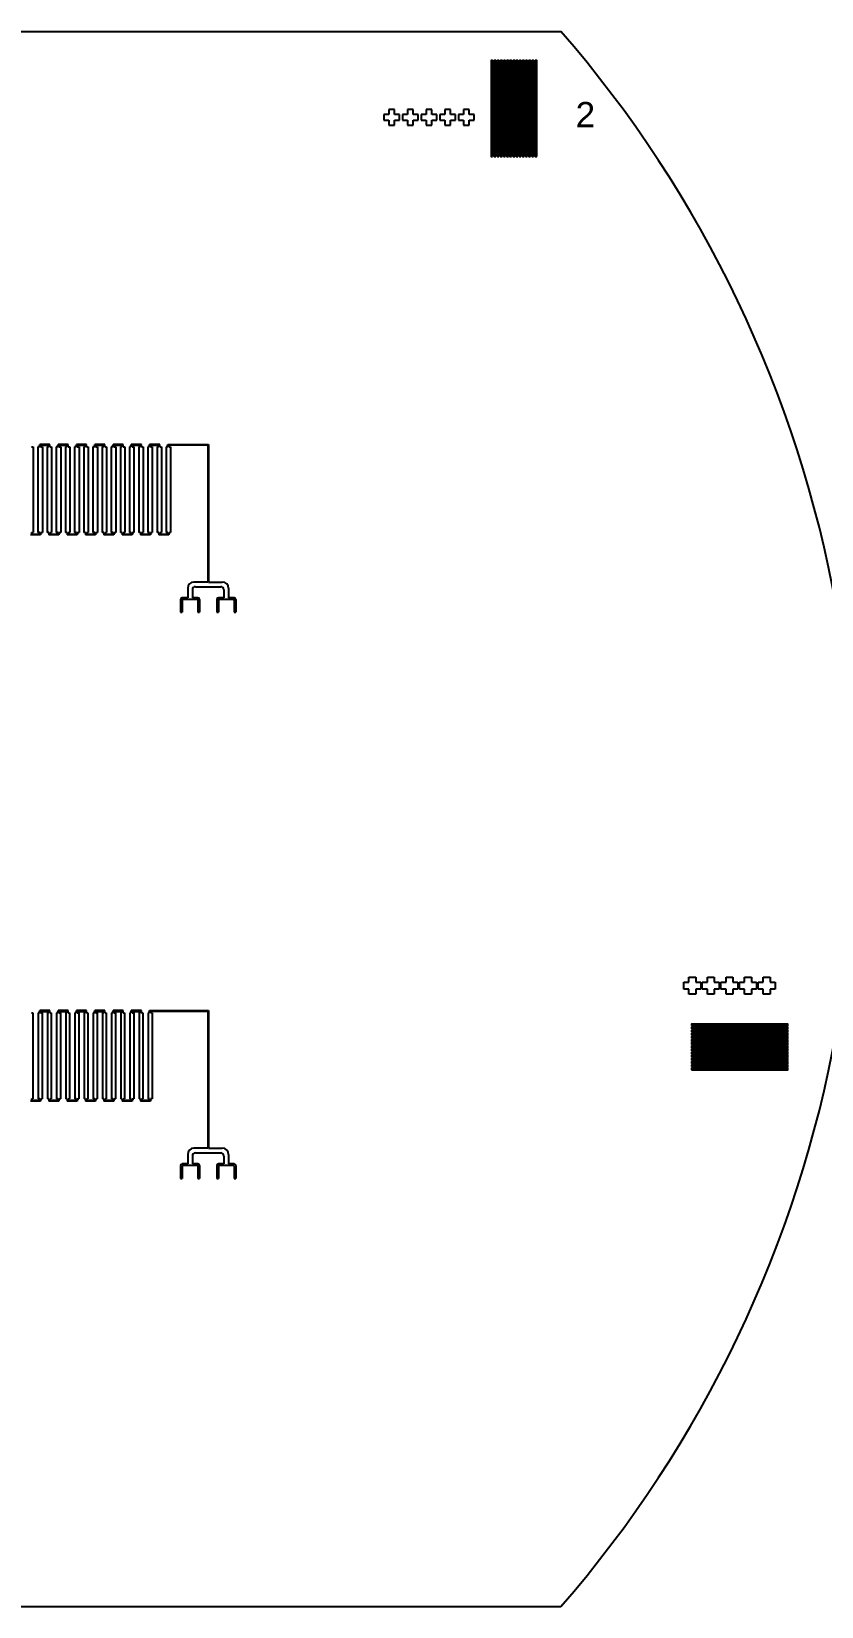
# Model space of a CAD drawing. Header units: millimetres. Extents: x 46777 to 318235, y 145162 to 336036.
# Drawn here: x 96683 to 121777, y 204023 to 254023 of the extents above; entities that cross this region are included whole.
import ezdxf

# ---------------------------------------------------------------- set-up
doc = ezdxf.new("R2010")
doc.units = ezdxf.units.MM
doc.styles.get("Standard").update_dxf_attribs({"font": 'arial.ttf'})

msp = doc.modelspace()

# ---------------------------------------------------------------- linework, layer by layer
for p, q in [((55998, 254023), (113500, 254023)), ((55998, 254023), (113500, 254023)), ((55998, 254023), (113500, 254023)), ((55998, 254023), (113500, 254023)), ((55998, 254023), (113500, 254023)), ((55998, 254023), (113500, 254023)), ((55998, 254023), (113500, 254023)), ((55998, 254023), (113500, 254023)), ((55998, 254023), (113500, 254023)), ((55998, 254023), (113500, 254023)), ((108215, 251547), (108035, 251547)), ((108035, 251547), (108035, 251387)), ((108215, 251387), (108215, 251547)), ((108807, 251547), (108627, 251547)), ((108627, 251547), (108627, 251387)), ((108807, 251387), (108807, 251547)), ((109399, 251547), (109219, 251547)), ((109219, 251547), (109219, 251387)), ((109399, 251387), (109399, 251547)), ((109990, 251547), (109810, 251547)), ((109810, 251547), (109810, 251387)), ((109990, 251387), (109990, 251547)), ((110582, 251547), (110402, 251547)), ((110402, 251547), (110402, 251387)), ((110582, 251387), (110582, 251547)), ((108035, 251387), (107875, 251387)), ((107875, 251387), (107875, 251207)), ((107875, 251207), (108035, 251207)), ((108035, 251207), (108035, 251047)), ((108035, 251047), (108215, 251047)), ((108375, 251387), (108215, 251387)), ((108215, 251047), (108215, 251207)), ((108215, 251207), (108375, 251207)), ((108375, 251207), (108375, 251387)), ((108627, 251387), (108467, 251387)), ((108467, 251387), (108467, 251207)), ((108467, 251207), (108627, 251207)), ((108627, 251207), (108627, 251047)), ((108627, 251047), (108807, 251047)), ((108967, 251387), (108807, 251387)), ((108807, 251047), (108807, 251207)), ((108807, 251207), (108967, 251207)), ((108967, 251207), (108967, 251387)), ((109219, 251387), (109059, 251387)), ((109059, 251387), (109059, 251207)), ((109059, 251207), (109219, 251207)), ((109219, 251207), (109219, 251047)), ((109219, 251047), (109399, 251047)), ((109559, 251387), (109399, 251387)), ((109399, 251047), (109399, 251207)), ((109399, 251207), (109559, 251207)), ((109559, 251207), (109559, 251387)), ((109810, 251387), (109650, 251387)), ((109650, 251387), (109650, 251207)), ((109650, 251207), (109810, 251207)), ((109810, 251207), (109810, 251047)), ((109810, 251047), (109990, 251047)), ((110150, 251387), (109990, 251387)), ((109990, 251047), (109990, 251207)), ((109990, 251207), (110150, 251207)), ((110150, 251207), (110150, 251387)), ((110402, 251387), (110242, 251387)), ((110242, 251387), (110242, 251207)), ((110242, 251207), (110402, 251207)), ((110402, 251207), (110402, 251047)), ((110402, 251047), (110582, 251047)), ((110742, 251387), (110582, 251387)), ((110582, 251047), (110582, 251207)), ((110582, 251207), (110742, 251207)), ((110742, 251207), (110742, 251387)), ((96683, 240840), (96738, 240840)), ((96738, 240840), (96738, 238115)), ((96944, 240840), (96889, 240840)), ((96889, 240840), (96889, 238115)), ((97265, 240916), (96944, 240916)), ((96974, 240886), (97235, 240886)), ((96974, 240840), (97029, 240840)), ((97029, 240840), (97029, 238115)), ((97235, 240840), (97180, 240840)), ((97180, 240840), (97180, 238115)), ((97265, 240840), (97320, 240840)), ((97320, 240840), (97320, 238115)), ((97526, 240840), (97471, 240840)), ((97471, 240840), (97471, 238115)), ((97847, 240916), (97526, 240916)), ((97556, 240886), (97817, 240886)), ((97556, 240840), (97611, 240840)), ((97611, 240840), (97611, 238115)), ((97817, 240840), (97762, 240840)), ((97762, 240840), (97762, 238115)), ((97847, 240840), (97902, 240840)), ((97902, 240840), (97902, 238115)), ((98108, 240840), (98053, 240840)), ((98053, 240840), (98053, 238115)), ((98429, 240916), (98108, 240916)), ((98138, 240886), (98399, 240886)), ((98138, 240840), (98193, 240840)), ((98193, 240840), (98193, 238115)), ((98399, 240840), (98344, 240840)), ((98344, 240840), (98344, 238115)), ((98429, 240840), (98484, 240840)), ((98484, 240840), (98484, 238115)), ((98690, 240840), (98635, 240840)), ((98635, 240840), (98635, 238115)), ((99011, 240916), (98690, 240916)), ((98720, 240886), (98981, 240886)), ((98720, 240840), (98775, 240840)), ((98775, 240840), (98775, 238115)), ((98981, 240840), (98926, 240840)), ((98926, 240840), (98926, 238115)), ((99011, 240840), (99066, 240840)), ((99066, 240840), (99066, 238115)), ((99272, 240840), (99217, 240840)), ((99217, 240840), (99217, 238115)), ((99593, 240916), (99272, 240916)), ((99302, 240886), (99563, 240886)), ((99302, 240840), (99357, 240840)), ((99357, 240840), (99357, 238115)), ((99563, 240840), (99508, 240840)), ((99508, 240840), (99508, 238115)), ((99593, 240840), (99648, 240840)), ((99648, 240840), (99648, 238115)), ((99854, 240840), (99799, 240840)), ((99799, 240840), (99799, 238115)), ((100175, 240916), (99854, 240916)), ((99884, 240886), (100145, 240886)), ((99884, 240840), (99939, 240840)), ((99939, 240840), (99939, 238115)), ((100145, 240840), (100090, 240840)), ((100090, 240840), (100090, 238115)), ((100175, 240840), (100230, 240840)), ((100230, 240840), (100230, 238115)), ((100436, 240840), (100381, 240840)), ((100381, 240840), (100381, 238115)), ((100757, 240916), (100436, 240916)), ((100466, 240886), (100727, 240886)), ((100466, 240840), (100521, 240840)), ((100521, 240840), (100521, 238115)), ((100727, 240840), (100672, 240840)), ((100672, 240840), (100672, 238115)), ((100757, 240840), (100812, 240840)), ((100812, 240840), (100812, 238115)), ((101018, 240840), (100963, 240840)), ((100963, 240840), (100963, 238115)), ((101018, 240916), (102309, 240916)), ((102279, 240886), (101048, 240886)), ((101048, 240840), (101103, 240840)), ((101103, 240840), (101103, 238115)), ((102279, 240886), (102279, 236546)), ((102309, 240916), (102309, 236546)), ((96974, 238039), (96653, 238039)), ((96683, 238115), (96738, 238115)), ((96683, 238069), (96944, 238069)), ((96713, 238069), (96944, 238069)), ((96944, 238115), (96889, 238115)), ((96974, 238115), (97029, 238115)), ((97235, 238115), (97180, 238115)), ((97556, 238039), (97235, 238039)), ((97265, 238115), (97320, 238115)), ((97265, 238069), (97526, 238069)), ((97295, 238069), (97526, 238069)), ((97526, 238115), (97471, 238115)), ((97556, 238115), (97611, 238115)), ((97817, 238115), (97762, 238115)), ((98138, 238039), (97817, 238039)), ((97847, 238115), (97902, 238115)), ((97847, 238069), (98108, 238069)), ((97877, 238069), (98108, 238069)), ((98108, 238115), (98053, 238115)), ((98138, 238115), (98193, 238115)), ((98399, 238115), (98344, 238115)), ((98720, 238039), (98399, 238039)), ((98429, 238115), (98484, 238115)), ((98429, 238069), (98690, 238069)), ((98459, 238069), (98690, 238069)), ((98690, 238115), (98635, 238115)), ((98720, 238115), (98775, 238115)), ((98981, 238115), (98926, 238115)), ((99302, 238039), (98981, 238039)), ((99011, 238115), (99066, 238115)), ((99011, 238069), (99272, 238069)), ((99041, 238069), (99272, 238069)), ((99272, 238115), (99217, 238115)), ((99302, 238115), (99357, 238115)), ((99563, 238115), (99508, 238115)), ((99884, 238039), (99563, 238039)), ((99593, 238115), (99648, 238115)), ((99593, 238069), (99854, 238069)), ((99623, 238069), (99854, 238069)), ((99854, 238115), (99799, 238115)), ((99884, 238115), (99939, 238115)), ((100145, 238115), (100090, 238115)), ((100466, 238039), (100145, 238039)), ((100175, 238115), (100230, 238115)), ((100175, 238069), (100436, 238069)), ((100205, 238069), (100436, 238069)), ((100436, 238115), (100381, 238115)), ((100466, 238115), (100521, 238115)), ((100727, 238115), (100672, 238115)), ((101048, 238039), (100727, 238039)), ((100757, 238115), (100812, 238115)), ((100757, 238069), (101018, 238069)), ((100787, 238069), (101018, 238069)), ((101018, 238115), (100963, 238115)), ((101048, 238115), (101103, 238115)), ((96683, 222867), (96728, 222867)), ((96728, 222867), (96728, 220142)), ((96944, 222867), (96899, 222867)), ((96899, 222867), (96899, 220142)), ((97265, 222943), (96944, 222943)), ((96974, 222913), (97235, 222913)), ((96974, 222867), (97019, 222867)), ((97019, 222867), (97019, 220142)), ((97235, 222867), (97190, 222867)), ((97190, 222867), (97190, 220142)), ((97265, 222867), (97310, 222867)), ((97310, 222867), (97310, 220142)), ((97526, 222867), (97481, 222867)), ((97481, 222867), (97481, 220142)), ((97526, 222867), (97491, 222867)), ((97847, 222943), (97526, 222943)), ((97556, 222913), (97817, 222913)), ((97556, 222867), (97591, 222867)), ((97556, 222867), (97601, 222867)), ((97601, 222867), (97601, 220142)), ((97817, 222867), (97772, 222867)), ((97772, 222867), (97772, 220142)), ((97847, 222867), (97892, 222867)), ((97892, 222867), (97892, 220142)), ((98108, 222867), (98063, 222867)), ((98063, 222867), (98063, 220142)), ((98429, 222943), (98108, 222943)), ((98138, 222913), (98399, 222913)), ((98138, 222867), (98183, 222867)), ((98183, 222867), (98183, 220142)), ((98399, 222867), (98354, 222867)), ((98354, 222867), (98354, 220142)), ((98429, 222867), (98474, 222867)), ((98474, 222867), (98474, 220142)), ((98690, 222867), (98645, 222867)), ((98645, 222867), (98645, 220142)), ((99011, 222943), (98690, 222943)), ((98720, 222913), (98981, 222913)), ((98720, 222867), (98765, 222867)), ((98765, 222867), (98765, 220142)), ((98981, 222867), (98936, 222867)), ((98936, 222867), (98936, 220142)), ((99011, 222867), (99056, 222867)), ((99056, 222867), (99056, 220142)), ((99272, 222867), (99227, 222867)), ((99227, 222867), (99227, 220142)), ((99593, 222943), (99272, 222943)), ((99302, 222913), (99563, 222913)), ((99302, 222867), (99347, 222867)), ((99347, 222867), (99347, 220142)), ((99563, 222867), (99518, 222867)), ((99518, 222867), (99518, 220142)), ((99593, 222867), (99638, 222867)), ((99638, 222867), (99638, 220142)), ((99854, 222867), (99809, 222867)), ((99809, 222867), (99809, 220142)), ((99854, 222867), (99819, 222867)), ((100175, 222943), (99854, 222943)), ((99884, 222913), (100145, 222913)), ((99884, 222867), (99919, 222867)), ((99884, 222867), (99929, 222867)), ((99929, 222867), (99929, 220142)), ((100145, 222867), (100100, 222867)), ((100100, 222867), (100100, 220142)), ((100175, 222867), (100220, 222867)), ((100220, 222867), (100220, 220142)), ((100436, 222867), (100391, 222867)), ((100391, 222867), (100391, 220142)), ((100436, 222943), (102309, 222943)), ((102279, 222913), (100466, 222913)), ((100511, 222867), (100466, 222867)), ((100511, 222867), (100511, 220142)), ((102279, 222913), (102279, 218573)), ((102309, 222943), (102309, 218573)), ((96974, 220066), (96653, 220066)), ((96683, 220142), (96728, 220142)), ((96683, 220096), (96944, 220096)), ((96713, 220096), (96944, 220096)), ((96944, 220142), (96899, 220142)), ((96944, 220142), (96909, 220142)), ((96974, 220142), (97009, 220142)), ((96974, 220142), (97019, 220142)), ((97235, 220142), (97190, 220142)), ((97556, 220066), (97235, 220066)), ((97265, 220142), (97310, 220142)), ((97265, 220096), (97526, 220096)), ((97295, 220096), (97526, 220096)), ((97526, 220142), (97481, 220142)), ((97526, 220142), (97491, 220142)), ((97556, 220142), (97591, 220142)), ((97556, 220142), (97601, 220142)), ((97817, 220142), (97772, 220142)), ((98138, 220066), (97817, 220066)), ((97847, 220142), (97892, 220142)), ((97847, 220096), (98108, 220096)), ((97877, 220096), (98108, 220096)), ((98108, 220142), (98063, 220142)), ((98108, 220142), (98073, 220142)), ((98138, 220142), (98173, 220142)), ((98138, 220142), (98183, 220142)), ((98399, 220142), (98354, 220142)), ((98720, 220066), (98399, 220066)), ((98429, 220142), (98474, 220142)), ((98429, 220096), (98690, 220096)), ((98459, 220096), (98690, 220096)), ((98690, 220142), (98645, 220142)), ((98690, 220142), (98655, 220142)), ((98720, 220142), (98755, 220142)), ((98720, 220142), (98765, 220142)), ((98981, 220142), (98936, 220142)), ((99302, 220066), (98981, 220066)), ((99011, 220142), (99056, 220142)), ((99011, 220096), (99272, 220096)), ((99041, 220096), (99272, 220096)), ((99272, 220142), (99227, 220142)), ((99272, 220142), (99237, 220142)), ((99302, 220142), (99337, 220142)), ((99302, 220142), (99347, 220142)), ((99563, 220142), (99518, 220142)), ((99884, 220066), (99563, 220066)), ((99593, 220142), (99638, 220142)), ((99593, 220096), (99854, 220096)), ((99623, 220096), (99854, 220096)), ((99854, 220142), (99809, 220142)), ((99854, 220142), (99819, 220142)), ((99884, 220142), (99919, 220142)), ((99884, 220142), (99929, 220142)), ((100145, 220142), (100100, 220142)), ((100466, 220066), (100145, 220066)), ((100175, 220142), (100220, 220142)), ((100175, 220096), (100436, 220096)), ((100205, 220096), (100436, 220096)), ((100436, 220142), (100391, 220142)), ((100511, 220142), (100466, 220142)), ((55998, 204023), (113500, 204023))]:
    msp.add_line(p, q)
at = {"color": 3}
for p, q in [((96944, 240840), (96944, 240916)), ((96974, 240840), (96974, 240886)), ((97235, 240840), (97235, 240886)), ((97265, 240840), (97265, 240916)), ((97526, 240840), (97526, 240916)), ((97556, 240840), (97556, 240886)), ((97817, 240840), (97817, 240886)), ((97847, 240840), (97847, 240916)), ((98108, 240840), (98108, 240916)), ((98138, 240840), (98138, 240886)), ((98399, 240840), (98399, 240886)), ((98429, 240840), (98429, 240916)), ((98690, 240840), (98690, 240916)), ((98720, 240840), (98720, 240886)), ((98981, 240840), (98981, 240886)), ((99011, 240840), (99011, 240916)), ((99272, 240840), (99272, 240916)), ((99302, 240840), (99302, 240886)), ((99563, 240840), (99563, 240886)), ((99593, 240840), (99593, 240916)), ((99854, 240840), (99854, 240916)), ((99884, 240840), (99884, 240886)), ((100145, 240840), (100145, 240886)), ((100175, 240840), (100175, 240916)), ((100436, 240840), (100436, 240916)), ((100466, 240840), (100466, 240886)), ((100727, 240840), (100727, 240886)), ((100757, 240840), (100757, 240916)), ((101018, 240840), (101018, 240916)), ((101048, 240840), (101048, 240886)), ((96683, 238115), (96683, 238069)), ((96944, 238115), (96944, 238069)), ((96974, 238115), (96974, 238039)), ((97235, 238115), (97235, 238039)), ((97265, 238115), (97265, 238069)), ((97526, 238115), (97526, 238069)), ((97556, 238115), (97556, 238039)), ((97817, 238115), (97817, 238039)), ((97847, 238115), (97847, 238069)), ((98108, 238115), (98108, 238069)), ((98138, 238115), (98138, 238039)), ((98399, 238115), (98399, 238039)), ((98429, 238115), (98429, 238069)), ((98690, 238115), (98690, 238069)), ((98720, 238115), (98720, 238039)), ((98981, 238115), (98981, 238039)), ((99011, 238115), (99011, 238069)), ((99272, 238115), (99272, 238069)), ((99302, 238115), (99302, 238039)), ((99563, 238115), (99563, 238039)), ((99593, 238115), (99593, 238069)), ((99854, 238115), (99854, 238069)), ((99884, 238115), (99884, 238039)), ((100145, 238115), (100145, 238039)), ((100175, 238115), (100175, 238069)), ((100436, 238115), (100436, 238069)), ((100466, 238115), (100466, 238039)), ((100727, 238115), (100727, 238039)), ((100757, 238115), (100757, 238069)), ((101018, 238115), (101018, 238069)), ((101048, 238115), (101048, 238039)), ((96944, 222867), (96944, 222943)), ((96974, 222867), (96974, 222913)), ((97235, 222867), (97235, 222913)), ((97265, 222867), (97265, 222943)), ((97526, 222867), (97526, 222943)), ((97556, 222867), (97556, 222913)), ((97817, 222867), (97817, 222913)), ((97847, 222867), (97847, 222943)), ((98108, 222867), (98108, 222943)), ((98138, 222867), (98138, 222913)), ((98399, 222867), (98399, 222913)), ((98429, 222867), (98429, 222943)), ((98690, 222867), (98690, 222943)), ((98720, 222867), (98720, 222913)), ((98981, 222867), (98981, 222913)), ((99011, 222867), (99011, 222943)), ((99272, 222867), (99272, 222943)), ((99302, 222867), (99302, 222913)), ((99563, 222867), (99563, 222913)), ((99593, 222867), (99593, 222943)), ((99854, 222867), (99854, 222943)), ((99884, 222867), (99884, 222913)), ((100145, 222867), (100145, 222913)), ((100175, 222867), (100175, 222943)), ((100436, 222867), (100436, 222943)), ((100466, 222867), (100466, 222913)), ((96683, 220142), (96683, 220096)), ((96944, 220142), (96944, 220096)), ((96974, 220142), (96974, 220066)), ((97235, 220142), (97235, 220066)), ((97265, 220142), (97265, 220096)), ((97526, 220142), (97526, 220096)), ((97556, 220142), (97556, 220066)), ((97817, 220142), (97817, 220066)), ((97847, 220142), (97847, 220096)), ((98108, 220142), (98108, 220096)), ((98138, 220142), (98138, 220066)), ((98399, 220142), (98399, 220066)), ((98429, 220142), (98429, 220096)), ((98690, 220142), (98690, 220096)), ((98720, 220142), (98720, 220066)), ((98981, 220142), (98981, 220066)), ((99011, 220142), (99011, 220096)), ((99272, 220142), (99272, 220096)), ((99302, 220142), (99302, 220066)), ((99563, 220142), (99563, 220066)), ((99593, 220142), (99593, 220096)), ((99854, 220142), (99854, 220096)), ((99884, 220142), (99884, 220066)), ((100145, 220142), (100145, 220066)), ((100175, 220142), (100175, 220096)), ((100436, 220142), (100436, 220096)), ((100466, 220142), (100466, 220066))]:
    msp.add_line(p, q, dxfattribs=at)
at = {"color": 40, "true_color": 0xf8d731}
for p, q in [((102279, 236546), (101844, 236546)), ((102309, 236546), (102744, 236546)), ((101644, 236046), (101469, 236046)), ((101644, 236346), (101644, 236046)), ((101794, 236296), (101794, 236046)), ((101969, 236046), (101794, 236046)), ((101894, 236396), (102694, 236396)), ((102794, 236046), (102619, 236046)), ((102794, 236296), (102794, 236046)), ((102944, 236346), (102944, 236046)), ((103119, 236046), (102944, 236046)), ((101419, 235996), (101419, 235586)), ((101419, 235586), (101469, 235586)), ((101469, 235971), (101469, 235586)), ((101944, 235996), (101494, 235996)), ((101969, 235971), (101969, 235586)), ((101969, 235586), (102019, 235586)), ((102019, 235996), (102019, 235586)), ((102569, 235996), (102569, 235586)), ((102569, 235586), (102619, 235586)), ((102619, 235971), (102619, 235586)), ((103094, 235996), (102644, 235996)), ((103119, 235971), (103119, 235586)), ((103119, 235586), (103169, 235586)), ((103169, 235996), (103169, 235586)), ((117560, 223843), (117560, 224003)), ((117560, 224003), (117780, 224003)), ((117780, 224003), (117780, 223843)), ((118151, 223843), (118151, 224003)), ((118151, 224003), (118371, 224003)), ((118371, 224003), (118371, 223843)), ((118743, 223843), (118743, 224003)), ((118743, 224003), (118963, 224003)), ((118963, 224003), (118963, 223843)), ((119335, 223843), (119335, 224003)), ((119335, 224003), (119555, 224003)), ((119555, 224003), (119555, 223843)), ((119926, 223843), (119926, 224003)), ((119926, 224003), (120146, 224003)), ((120146, 224003), (120146, 223843)), ((117400, 223843), (117560, 223843)), ((117400, 223623), (117400, 223843)), ((117560, 223623), (117400, 223623)), ((117560, 223463), (117560, 223623)), ((117780, 223843), (117940, 223843)), ((117780, 223623), (117780, 223463)), ((117940, 223623), (117780, 223623)), ((117940, 223843), (117940, 223623)), ((117991, 223843), (118151, 223843)), ((117991, 223623), (117991, 223843)), ((118151, 223623), (117991, 223623)), ((118151, 223463), (118151, 223623)), ((118371, 223843), (118531, 223843)), ((118371, 223623), (118371, 223463)), ((118531, 223623), (118371, 223623)), ((118531, 223843), (118531, 223623)), ((118583, 223843), (118743, 223843)), ((118583, 223623), (118583, 223843)), ((118743, 223623), (118583, 223623)), ((118743, 223463), (118743, 223623)), ((118963, 223843), (119123, 223843)), ((118963, 223623), (118963, 223463)), ((119123, 223623), (118963, 223623)), ((119123, 223843), (119123, 223623)), ((119175, 223843), (119335, 223843)), ((119175, 223623), (119175, 223843)), ((119335, 223623), (119175, 223623)), ((119335, 223463), (119335, 223623)), ((119555, 223843), (119715, 223843)), ((119555, 223623), (119555, 223463)), ((119715, 223623), (119555, 223623)), ((119715, 223843), (119715, 223623)), ((119766, 223843), (119926, 223843)), ((119766, 223623), (119766, 223843)), ((119926, 223623), (119766, 223623)), ((119926, 223463), (119926, 223623)), ((120146, 223843), (120306, 223843)), ((120146, 223623), (120146, 223463)), ((120306, 223623), (120146, 223623)), ((120306, 223843), (120306, 223623)), ((117780, 223463), (117560, 223463)), ((118371, 223463), (118151, 223463)), ((118963, 223463), (118743, 223463)), ((119555, 223463), (119335, 223463)), ((120146, 223463), (119926, 223463)), ((102279, 218573), (101844, 218573)), ((102309, 218573), (102744, 218573)), ((101419, 218023), (101419, 217613)), ((101644, 218073), (101469, 218073)), ((101944, 218023), (101494, 218023)), ((101644, 218373), (101644, 218073)), ((101794, 218323), (101794, 218073)), ((101969, 218073), (101794, 218073)), ((101894, 218423), (102694, 218423)), ((102019, 218023), (102019, 217613)), ((102569, 218023), (102569, 217613)), ((102794, 218073), (102619, 218073)), ((103094, 218023), (102644, 218023)), ((102794, 218323), (102794, 218073)), ((102944, 218373), (102944, 218073)), ((103119, 218073), (102944, 218073)), ((103169, 218023), (103169, 217613)), ((101419, 217613), (101469, 217613)), ((101469, 217998), (101469, 217613)), ((101969, 217998), (101969, 217613)), ((101969, 217613), (102019, 217613)), ((102569, 217613), (102619, 217613)), ((102619, 217998), (102619, 217613)), ((103119, 217998), (103119, 217613)), ((103119, 217613), (103169, 217613))]:
    msp.add_line(p, q, dxfattribs=at)
for points in [[(111331, 250049), (111331, 253107), (111281, 253107), (111281, 250049)], [(111431, 250049), (111431, 253107), (111381, 253107), (111381, 250049)], [(111531, 250049), (111531, 253107), (111481, 253107), (111481, 250049)], [(111631, 250049), (111631, 253107), (111581, 253107), (111581, 250049)], [(111731, 250049), (111731, 253107), (111681, 253107), (111681, 250049)], [(111831, 250049), (111831, 253107), (111781, 253107), (111781, 250049)], [(111931, 250049), (111931, 253107), (111881, 253107), (111881, 250049)], [(112031, 250049), (112031, 253107), (111981, 253107), (111981, 250049)], [(112131, 250049), (112131, 253107), (112081, 253107), (112081, 250049)], [(112231, 250049), (112231, 253107), (112181, 253107), (112181, 250049)], [(112331, 250049), (112331, 253107), (112281, 253107), (112281, 250049)], [(112431, 250049), (112431, 253107), (112381, 253107), (112381, 250049)], [(112531, 250049), (112531, 253107), (112481, 253107), (112481, 250049)], [(112631, 250049), (112631, 253107), (112581, 253107), (112581, 250049)], [(112731, 250049), (112731, 253107), (112681, 253107), (112681, 250049)]]:
    msp.add_lwpolyline(points, close=True)
for points in [[(117652, 222462), (120710, 222462), (120710, 222512), (117652, 222512)], [(117652, 222362), (120710, 222362), (120710, 222412), (117652, 222412)], [(117652, 222262), (120710, 222262), (120710, 222312), (117652, 222312)], [(117652, 222162), (120710, 222162), (120710, 222212), (117652, 222212)], [(117652, 222062), (120710, 222062), (120710, 222112), (117652, 222112)], [(117652, 221962), (120710, 221962), (120710, 222012), (117652, 222012)], [(117652, 221862), (120710, 221862), (120710, 221912), (117652, 221912)], [(117652, 221762), (120710, 221762), (120710, 221812), (117652, 221812)], [(117652, 221662), (120710, 221662), (120710, 221712), (117652, 221712)], [(117652, 221562), (120710, 221562), (120710, 221612), (117652, 221612)], [(117652, 221462), (120710, 221462), (120710, 221512), (117652, 221512)], [(117652, 221362), (120710, 221362), (120710, 221412), (117652, 221412)], [(117652, 221262), (120710, 221262), (120710, 221312), (117652, 221312)], [(117652, 221162), (120710, 221162), (120710, 221212), (117652, 221212)], [(117652, 221062), (120710, 221062), (120710, 221112), (117652, 221112)]]:
    msp.add_lwpolyline(points, close=True, dxfattribs=at)
for start, end in [(10.1817, 41.0083), (318.9917, 349.8183)]:
    msp.add_arc((84749, 229023), 38100, start, end)
for centre, radius, start, end in [((101844, 236346), 200, 90, 180), ((102744, 236346), 200, 0, 90), ((101469, 235996), 50, 90, 180), ((101894, 236296), 100, 90, 180), ((101969, 235996), 50, 0, 90), ((102619, 235996), 50, 90, 180), ((102694, 236296), 100, 0, 90), ((103119, 235996), 50, 0, 90), ((101494, 235971), 25, 90, 180), ((101944, 235971), 25, 0, 90), ((102644, 235971), 25, 90, 180), ((103094, 235971), 25, 0, 90), ((101844, 218373), 200, 90, 180), ((102744, 218373), 200, 0, 90), ((101469, 218023), 50, 90, 180), ((101494, 217998), 25, 90, 180), ((101894, 218323), 100, 90, 180), ((101944, 217998), 25, 0, 90), ((101969, 218023), 50, 0, 90), ((102619, 218023), 50, 90, 180), ((102644, 217998), 25, 90, 180), ((102694, 218323), 100, 0, 90), ((103094, 217998), 25, 0, 90), ((103119, 218023), 50, 0, 90)]:
    msp.add_arc(centre, radius, start, end, dxfattribs=at)

# ---------------------------------------------------------------- texts
at = {"insert": (113966, 251784), "char_height": 800, "attachment_point": 1}
msp.add_mtext_dynamic_manual_height_columns('2', width=4149.51, gutter_width=12.5, heights=[0], dxfattribs=at)

doc.saveas('drawing.dxf')
